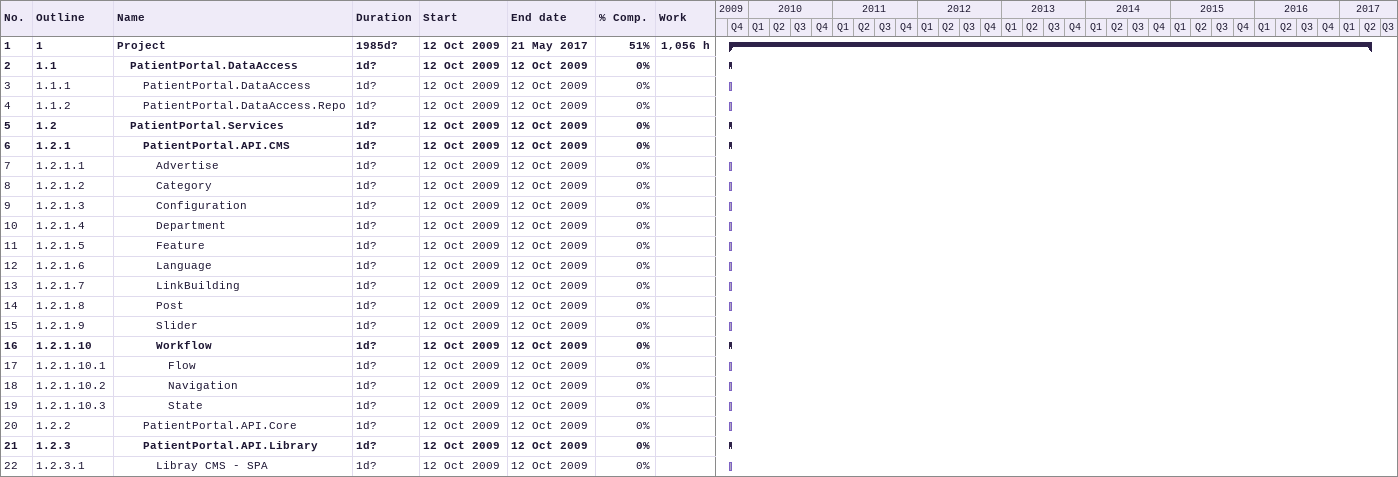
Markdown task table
| ID | WBS | Task | Duration | Start | Finish | % complete | Work (h) |
|---|---|---|---|---|---|---|---|
| 1 | 1 | **Project** | 1985d? | 2009-10-12 | 2017-05-21 | 51 | 1056 |
| 2 | 1.1 | **PatientPortal.DataAccess** | 1d? | 2009-10-12 | 2009-10-12 | 0 |  |
| 3 | 1.1.1 | PatientPortal.DataAccess | 1d? | 2009-10-12 | 2009-10-12 | 0 |  |
| 4 | 1.1.2 | PatientPortal.DataAccess.Repo | 1d? | 2009-10-12 | 2009-10-12 | 0 |  |
| 5 | 1.2 | **PatientPortal.Services** | 1d? | 2009-10-12 | 2009-10-12 | 0 |  |
| 6 | 1.2.1 | **PatientPortal.API.CMS** | 1d? | 2009-10-12 | 2009-10-12 | 0 |  |
| 7 | 1.2.1.1 | Advertise | 1d? | 2009-10-12 | 2009-10-12 | 0 |  |
| 8 | 1.2.1.2 | Category | 1d? | 2009-10-12 | 2009-10-12 | 0 |  |
| 9 | 1.2.1.3 | Configuration | 1d? | 2009-10-12 | 2009-10-12 | 0 |  |
| 10 | 1.2.1.4 | Department | 1d? | 2009-10-12 | 2009-10-12 | 0 |  |
| 11 | 1.2.1.5 | Feature | 1d? | 2009-10-12 | 2009-10-12 | 0 |  |
| 12 | 1.2.1.6 | Language | 1d? | 2009-10-12 | 2009-10-12 | 0 |  |
| 13 | 1.2.1.7 | LinkBuilding | 1d? | 2009-10-12 | 2009-10-12 | 0 |  |
| 14 | 1.2.1.8 | Post | 1d? | 2009-10-12 | 2009-10-12 | 0 |  |
| 15 | 1.2.1.9 | Slider | 1d? | 2009-10-12 | 2009-10-12 | 0 |  |
| 16 | 1.2.1.10 | **Workflow** | 1d? | 2009-10-12 | 2009-10-12 | 0 |  |
| 17 | 1.2.1.10.1 | Flow | 1d? | 2009-10-12 | 2009-10-12 | 0 |  |
| 18 | 1.2.1.10.2 | Navigation | 1d? | 2009-10-12 | 2009-10-12 | 0 |  |
| 19 | 1.2.1.10.3 | State | 1d? | 2009-10-12 | 2009-10-12 | 0 |  |
| 20 | 1.2.2 | PatientPortal.API.Core | 1d? | 2009-10-12 | 2009-10-12 | 0 |  |
| 21 | 1.2.3 | **PatientPortal.API.Library** | 1d? | 2009-10-12 | 2009-10-12 | 0 |  |
| 22 | 1.2.3.1 | Libray CMS - SPA | 1d? | 2009-10-12 | 2009-10-12 | 0 |  |
